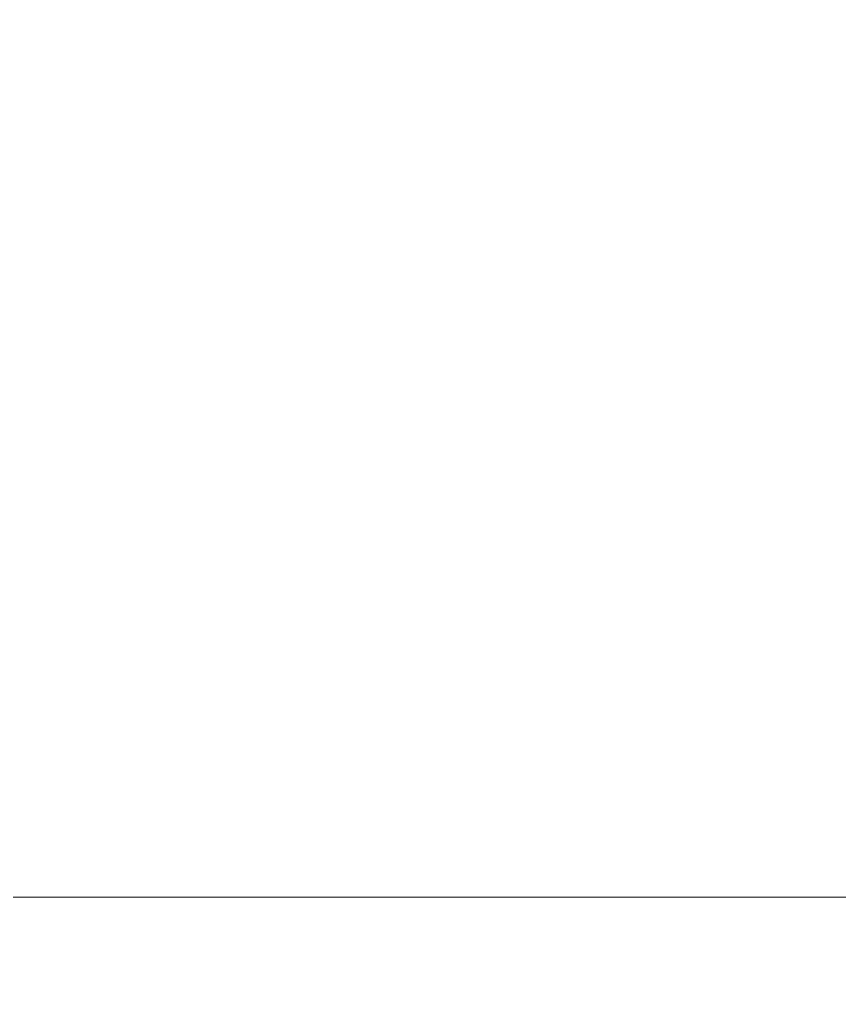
# Model space of a CAD drawing. Extents: x -560814 to 57327, y -29287 to 19916.
# Drawn here: x 32236.444 to 32237.777, y 7913.717 to 7915.314 of the extents above; entities that cross this region are included whole.
import ezdxf

# ---------------------------------------------------------------- set-up
doc = ezdxf.new("R2010")
doc.units = 0
doc.header["$LTSCALE"] = 0.25
doc.linetypes.add('DASHDOT', pattern=[25.4, 12.7, -6.35, 0, -6.35])
for name, color, linetype, lineweight in [('01-First Floor$0$LOADING', 253, 'Continuous', 5), ('E-LITE-CLNG-CNDT', 6, 'DASHDOT', 35), ('T-DATA-DIM', 251, 'DASHDOT', 25)]:
    doc.layers.add(name, color=color, linetype=linetype, lineweight=lineweight)
doc.styles.add('DC_SIMPLEX', font='SIMPLEX.shx', dxfattribs={"width": 0.7})
doc.dimstyles.new('DevCad-MM', dxfattribs={"dimscale": 0.01, "dimtxt": 2, "dimasz": 2, "dimexe": 1, "dimexo": 1, "dimgap": 0.6, "dimtad": 1, "dimdec": 0, "dimrnd": 10, "dimzin": 1, "dimdsep": 46, "dimtxsty": 'DC_SIMPLEX', "dimblk1": 'OBLIQUE', "dimblk2": 'OBLIQUE', "dimsah": 1, "dimcen": 3, "dimclrd": 256, "dimclre": 256, "dimclrt": 45, "dimadec": 0, "dimazin": 0, "dimtfac": 1, "dimtdec": 0, "dimtix": 1, "dimtmove": 2, "dimatfit": 2, "dimldrblk": 'OBLIQUE', "dimfxl": 1, "dimtolj": 1, "dimtzin": 0, "dimarcsym": 0})

# ---------------------------------------------------------------- blocks, each defined once
blk = doc.blocks.new('01-First Floor$0$GF21018-P')
at = {"color": 0}
blk.add_line((0.2204937, 0.2937233), (0.240011, 0.2937233), dxfattribs=at)
blk = doc.blocks.new('01-First Floor')
at = {"layer": '01-First Floor$0$LOADING', "extrusion": (-2.24021e-05, -7.77426e-06, 1), "xscale": 1000, "yscale": 1000, "zscale": 1000, "rotation": 359.9985892349692}
blk.add_blockref('01-First Floor$0$GF21018-P', (31999.0911, 7620.1707, -0.8213), dxfattribs=at)
blk = doc.blocks.new('_OBLIQUE')
at = {"color": 0, "linetype": 'ByBlock'}
blk.add_line((-0.5, -0.5), (0.5, 0.5), dxfattribs=at)
blk = doc.blocks.new('*D154')
at = {"layer": 'Defpoints', "color": 0, "linetype": 'Continuous', "transparency": 16777216}
for p in [(31676.9589, 8610), (32444.5342, 8610), (32264.3893, 7133.1641)]:
    blk.add_point(p, dxfattribs=at)
at = {"layer": 'T-DATA-DIM', "linetype": 'Continuous', "lineweight": -2, "transparency": 16777216}
for p, q in [((32344.5342, 8610), (31576.9589, 8610)), ((31676.9589, 7133.1641), (31676.9589, 8610)), ((32164.3893, 7133.1641), (31576.9589, 7133.1641))]:
    blk.add_line(p, q, dxfattribs=at)
at = {"layer": 'T-DATA-DIM', "linetype": 'Continuous', "lineweight": -2, "transparency": 16777216, "xscale": 200, "yscale": 200, "zscale": 200}
for p, rotation in [((31676.9589, 8610), 90), ((31676.9589, 7133.1641), 270)]:
    blk.add_blockref('_OBLIQUE', p, dxfattribs=dict(at, rotation=rotation))
at = {"layer": 'T-DATA-DIM', "color": 45, "linetype": 'Continuous', "transparency": 16777216, "insert": (31516.9589, 7871.582), "char_height": 200, "attachment_point": 5, "rotation": 90, "style": 'DC_SIMPLEX'}
blk.add_mtext('\\A1;1480', dxfattribs=at)

msp = doc.modelspace()

# ---------------------------------------------------------------- block references
at = {"layer": 'E-LITE-CLNG-CNDT'}
msp.add_blockref('01-First Floor', (0, 0), dxfattribs=at)

# ---------------------------------------------------------------- dimensions: what is measured, and where the dimension line sits
at = {"layer": 'T-DATA-DIM', "linetype": 'Continuous'}
dim = msp.add_linear_dim(base=(31676.9589, 8610), p1=(32264.3893, 7133.1641), p2=(32444.5342, 8610), angle=90, dimstyle='DevCad-MM', dxfattribs=at)
dim.commit()
dim.dimension.update_dxf_attribs({"geometry": '*D154', "text_midpoint": (31516.9589, 7871.582)})

doc.saveas('drawing.dxf')
